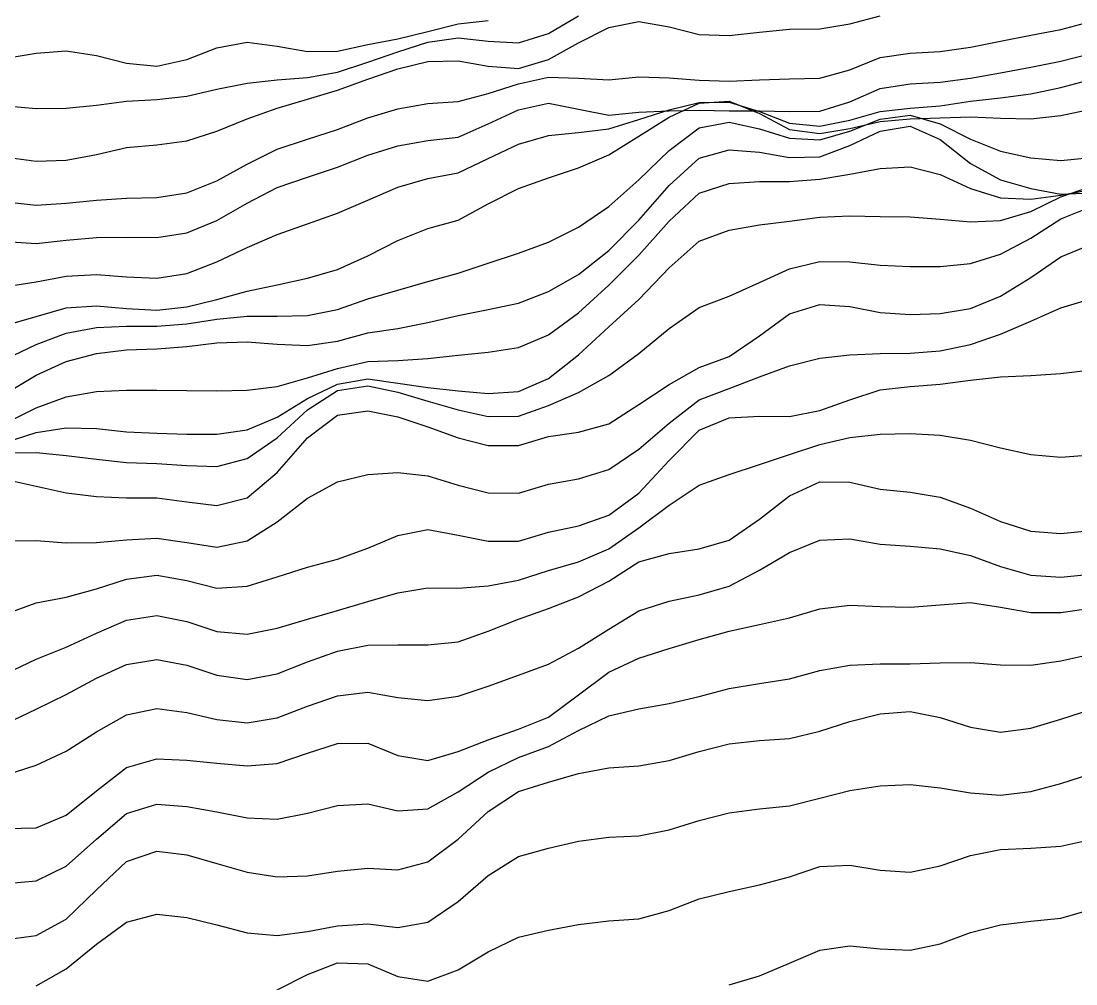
# Model space of a CAD drawing. Header units: metres. Extents: x 0 to 1200, y 54 to 769.
# Drawn here: x 82.3 to 222.7, y 379.5 to 507.7 of the extents above; entities that cross this region are included whole.
import ezdxf

# ---------------------------------------------------------------- set-up
doc = ezdxf.new("R2010")
doc.units = ezdxf.units.M

msp = doc.modelspace()

# ---------------------------------------------------------------- linework, layer by layer
for p, q in [((136.45493, 506.3555), (140.4683, 507.35724)), ((140.4683, 507.35724), (144.48169, 507.8217)), ((152.50845, 506.06528), (156.52184, 508.41483)), ((160.53522, 506.86325), (164.5486, 507.67325)), ((164.5486, 507.67325), (168.56198, 506.94812)), ((188.62889, 506.70584), (192.64227, 507.37875)), ((192.64227, 507.37875), (196.65565, 508.4479)), ((220.73595, 506.6013), (224.74933, 507.66763)), ((132.44154, 505.36478), (136.45493, 506.3555)), ((148.49507, 504.84274), (152.50845, 506.06528)), ((156.52184, 504.8217), (160.53522, 506.86325)), ((168.56198, 506.94812), (172.57536, 505.96213)), ((172.57536, 505.96213), (176.58875, 505.8121)), ((176.58875, 505.8121), (180.60213, 506.2686)), ((180.60213, 506.2686), (184.61551, 506.6758)), ((184.61551, 506.6758), (188.62889, 506.70584)), ((212.70918, 505.07806), (216.72256, 505.8792)), ((216.72256, 505.8792), (220.73595, 506.6013)), ((108.36125, 504.19025), (112.37463, 504.91364)), ((112.37463, 504.91364), (116.388016, 504.4096)), ((116.388016, 504.4096), (120.4014, 503.66766)), ((124.41478, 503.7124), (128.42816, 504.62518)), ((128.42816, 504.62518), (132.44154, 505.36478)), ((132.44154, 503.65094), (136.45493, 504.93713)), ((136.45493, 504.93713), (140.4683, 505.49304)), ((140.4683, 505.49304), (144.48169, 505.05884)), ((144.48169, 505.05884), (148.49507, 504.84274)), ((152.50845, 502.62875), (156.52184, 504.8217)), ((208.6958, 504.24222), (212.70918, 505.07806)), ((80.26758, 502.79587), (84.28096, 503.44662)), ((84.28096, 503.44662), (88.29434, 503.7731)), ((88.29434, 503.7731), (92.307724, 503.15118)), ((92.307724, 503.15118), (96.321106, 502.15042)), ((104.34787, 502.6126), (108.36125, 504.19025)), ((120.4014, 503.66766), (124.41478, 503.7124)), ((128.42816, 502.25992), (132.44154, 503.65094)), ((196.65565, 502.86264), (200.66904, 503.45157)), ((200.66904, 503.45157), (204.68242, 503.67975)), ((204.68242, 503.67975), (208.6958, 504.24222)), ((220.73595, 502.37308), (224.74933, 503.4065)), ((96.321106, 502.15042), (100.33449, 501.72107)), ((100.33449, 501.72107), (104.34787, 502.6126)), ((124.41478, 500.9273), (128.42816, 502.25992)), ((132.44154, 501.36603), (136.45493, 502.35333)), ((136.45493, 502.35333), (140.4683, 502.43497)), ((140.4683, 502.43497), (144.48169, 501.7115)), ((144.48169, 501.7115), (148.49507, 501.40085)), ((148.49507, 501.40085), (152.50845, 502.62875)), ((192.64227, 501.24658), (196.65565, 502.86264)), ((212.70918, 500.85373), (216.72256, 501.60416)), ((216.72256, 501.60416), (220.73595, 502.37308)), ((116.388016, 499.90744), (120.4014, 500.21844)), ((120.4014, 500.21844), (124.41478, 500.9273)), ((128.42816, 500.01498), (132.44154, 501.36603)), ((148.49507, 499.3577), (152.50845, 500.2766)), ((152.50845, 500.2766), (156.52184, 500.15115)), ((156.52184, 500.15115), (160.53522, 499.9173)), ((160.53522, 499.9173), (164.5486, 500.32538)), ((164.5486, 500.32538), (168.56198, 500.18002)), ((168.56198, 500.18002), (172.57536, 499.85876)), ((184.61551, 500.0376), (188.62889, 500.11365)), ((188.62889, 500.11365), (192.64227, 501.24658)), ((204.68242, 499.59494), (208.6958, 500.121)), ((208.6958, 500.121), (212.70918, 500.85373)), ((108.36125, 498.6515), (112.37463, 499.48398)), ((112.37463, 499.48398), (116.388016, 499.90744)), ((124.41478, 498.5286), (128.42816, 500.01498)), ((144.48169, 498.10236), (148.49507, 499.3577)), ((172.57536, 499.85876), (176.58875, 499.73447)), ((176.58875, 499.73447), (180.60213, 499.89386)), ((180.60213, 499.89386), (184.61551, 500.0376)), ((192.64227, 496.9925), (196.65565, 498.73636)), ((196.65565, 498.73636), (200.66904, 499.3696)), ((200.66904, 499.3696), (204.68242, 499.59494)), ((216.72256, 498.04013), (220.73595, 498.88293)), ((220.73595, 498.88293), (224.74933, 499.93262)), ((96.321106, 497.0883), (100.33449, 497.29065)), ((100.33449, 497.29065), (104.34787, 497.73135)), ((104.34787, 497.73135), (108.36125, 498.6515)), ((116.388016, 496.1289), (120.4014, 497.31592)), ((120.4014, 497.31592), (124.41478, 498.5286)), ((140.4683, 497.03204), (144.48169, 498.10236)), ((208.6958, 497.04602), (212.70918, 497.51266)), ((212.70918, 497.51266), (216.72256, 498.04013)), ((80.26758, 496.45624), (84.28096, 496.0782)), ((84.28096, 496.0782), (88.29434, 496.13638)), ((88.29434, 496.13638), (92.307724, 496.55182)), ((92.307724, 496.55182), (96.321106, 497.0883)), ((112.37463, 494.69324), (116.388016, 496.1289)), ((128.42816, 494.85434), (132.44154, 496.0645)), ((132.44154, 496.0645), (136.45493, 496.74664)), ((136.45493, 496.74664), (140.4683, 497.03204)), ((144.48169, 494.0594), (148.49507, 495.9174)), ((148.49507, 495.9174), (152.50845, 496.79678)), ((152.50845, 496.79678), (156.52184, 496.02417)), ((156.52184, 496.02417), (160.53522, 495.18143)), ((164.5486, 494.64548), (168.56198, 495.92755)), ((168.56198, 495.92755), (172.57536, 496.87418)), ((168.56198, 494.91788), (172.57536, 496.78214)), ((172.57536, 496.78214), (176.58875, 497.08676)), ((172.57536, 496.87418), (176.58875, 496.93732)), ((176.58875, 497.08676), (180.60213, 495.43988)), ((176.58875, 496.93732), (180.60213, 495.69632)), ((188.62889, 495.7445), (192.64227, 496.9925)), ((196.65565, 495.7), (200.66904, 496.12054)), ((200.66904, 496.12054), (204.68242, 496.4512)), ((204.68242, 496.4512), (208.6958, 497.04602)), ((220.73595, 495.17404), (224.74933, 496.02472)), ((108.36125, 493.06665), (112.37463, 494.69324)), ((124.41478, 493.31024), (128.42816, 494.85434)), ((160.53522, 495.18143), (164.5486, 495.58905)), ((160.53522, 493.3739), (164.5486, 494.64548)), ((164.5486, 495.58905), (168.56198, 495.80045)), ((164.5486, 492.40662), (168.56198, 494.91788)), ((168.56198, 495.80045), (172.57536, 495.84857)), ((172.57536, 495.84857), (176.58875, 495.79102)), ((176.58875, 495.79102), (180.60213, 495.7644)), ((180.60213, 495.7644), (184.61551, 495.68936)), ((180.60213, 495.69632), (184.61551, 494.12347)), ((180.60213, 495.43988), (184.61551, 493.31146)), ((184.61551, 495.68936), (188.62889, 495.7445)), ((188.62889, 493.74057), (192.64227, 494.5563)), ((192.64227, 494.5563), (196.65565, 495.7)), ((192.64227, 493.08395), (196.65565, 494.65903)), ((196.65565, 494.65903), (200.66904, 495.20114)), ((196.65565, 494.36667), (200.66904, 494.70386)), ((200.66904, 495.20114), (204.68242, 494.06302)), ((200.66904, 494.70386), (204.68242, 494.85092)), ((204.68242, 494.85092), (208.6958, 494.99115)), ((208.6958, 494.99115), (212.70918, 494.79395)), ((212.70918, 494.79395), (216.72256, 494.7127)), ((216.72256, 494.7127), (220.73595, 495.17404)), ((104.34787, 491.77957), (108.36125, 493.06665)), ((120.4014, 492.021), (124.41478, 493.31024)), ((140.4683, 492.27908), (144.48169, 494.0594)), ((156.52184, 492.89383), (160.53522, 493.3739)), ((168.56198, 490.50803), (172.57536, 493.52823)), ((172.57536, 493.52823), (176.58875, 494.27258)), ((176.58875, 494.27258), (180.60213, 493.4034)), ((180.60213, 493.4034), (184.61551, 492.12875)), ((184.61551, 494.12347), (188.62889, 493.74057)), ((184.61551, 493.31146), (188.62889, 492.7804)), ((188.62889, 492.7804), (192.64227, 493.4455)), ((188.62889, 491.91116), (192.64227, 493.08395)), ((192.64227, 493.4455), (196.65565, 494.36667)), ((192.64227, 491.14218), (196.65565, 493.09158)), ((196.65565, 493.09158), (200.66904, 493.74976)), ((200.66904, 493.74976), (204.68242, 491.95743)), ((204.68242, 494.06302), (208.6958, 491.98804)), ((100.33449, 491.24902), (104.34787, 491.77957)), ((116.388016, 490.65387), (120.4014, 492.021)), ((132.44154, 491.11798), (136.45493, 491.81522)), ((136.45493, 491.81522), (140.4683, 492.27908)), ((148.49507, 491.35138), (152.50845, 492.51755)), ((152.50845, 492.51755), (156.52184, 492.89383)), ((160.53522, 489.94025), (164.5486, 492.40662)), ((184.61551, 492.12875), (188.62889, 491.91116)), ((204.68242, 491.95743), (208.6958, 488.77887)), ((208.6958, 491.98804), (212.70918, 490.41568)), ((92.307724, 489.97662), (96.321106, 490.89612)), ((96.321106, 490.89612), (100.33449, 491.24902)), ((112.37463, 488.6762), (116.388016, 490.65387)), ((128.42816, 489.85898), (132.44154, 491.11798)), ((144.48169, 489.43008), (148.49507, 491.35138)), ((164.5486, 486.59717), (168.56198, 490.50803)), ((172.57536, 489.48877), (176.58875, 490.56958)), ((176.58875, 490.56958), (180.60213, 490.25854)), ((180.60213, 490.25854), (184.61551, 489.582)), ((188.62889, 489.63766), (192.64227, 491.14218)), ((212.70918, 490.41568), (216.72256, 489.54346)), ((80.26758, 489.6245), (84.28096, 489.09668)), ((84.28096, 489.09668), (88.29434, 489.223)), ((88.29434, 489.223), (92.307724, 489.97662)), ((124.41478, 488.25623), (128.42816, 489.85898)), ((140.4683, 487.5136), (144.48169, 489.43008)), ((156.52184, 488.1725), (160.53522, 489.94025)), ((168.56198, 485.82965), (172.57536, 489.48877)), ((184.61551, 489.582), (188.62889, 489.63766)), ((216.72256, 489.54346), (220.73595, 489.15964)), ((220.73595, 489.15964), (224.74933, 489.56378)), ((108.36125, 486.44534), (112.37463, 488.6762)), ((120.4014, 486.94705), (124.41478, 488.25623)), ((136.45493, 486.784), (140.4683, 487.5136)), ((152.50845, 486.85635), (156.52184, 488.1725)), ((192.64227, 487.3647), (196.65565, 488.10483)), ((196.65565, 488.10483), (200.66904, 488.3394)), ((200.66904, 488.3394), (204.68242, 487.2906)), ((208.6958, 488.77887), (212.70918, 486.59192)), ((104.34787, 484.8579), (108.36125, 486.44534)), ((116.388016, 485.56183), (120.4014, 486.94705)), ((132.44154, 485.62228), (136.45493, 486.784)), ((148.49507, 485.45117), (152.50845, 486.85635)), ((160.53522, 483.0403), (164.5486, 486.59717)), ((172.57536, 484.81317), (176.58875, 486.10962)), ((176.58875, 486.10962), (180.60213, 486.3905)), ((180.60213, 486.3905), (184.61551, 486.36905)), ((184.61551, 486.36905), (188.62889, 486.6711)), ((188.62889, 486.6711), (192.64227, 487.3647)), ((204.68242, 487.2906), (208.6958, 485.43674)), ((212.70918, 486.59192), (216.72256, 485.423)), ((100.33449, 484.24548), (104.34787, 484.8579)), ((112.37463, 483.49637), (116.388016, 485.56183)), ((128.42816, 483.9013), (132.44154, 485.62228)), ((144.48169, 483.40216), (148.49507, 485.45117)), ((164.5486, 481.2277), (168.56198, 485.82965)), ((168.56198, 481.10873), (172.57536, 484.81317)), ((208.6958, 485.43674), (212.70918, 484.2029)), ((216.72256, 485.423), (220.73595, 484.6843)), ((220.73595, 484.32874), (224.74933, 485.71912)), ((220.73595, 484.529), (224.74933, 485.2962)), ((220.73595, 484.6843), (224.74933, 484.8709)), ((80.26758, 483.67603), (84.28096, 483.2195)), ((84.28096, 483.2195), (88.29434, 483.47473)), ((88.29434, 483.47473), (92.307724, 483.90228)), ((92.307724, 483.90228), (96.321106, 484.17105)), ((96.321106, 484.17105), (100.33449, 484.24548)), ((108.36125, 481.16315), (112.37463, 483.49637)), ((124.41478, 482.14374), (128.42816, 483.9013)), ((140.4683, 481.22925), (144.48169, 483.40216)), ((212.70918, 484.2029), (216.72256, 484.0142)), ((216.72256, 484.0142), (220.73595, 484.529)), ((216.72256, 482.3943), (220.73595, 484.32874)), ((120.4014, 480.7428), (124.41478, 482.14374)), ((156.52184, 480.28885), (160.53522, 483.0403)), ((212.70918, 481.1762), (216.72256, 482.3943)), ((220.73595, 481.38297), (224.74933, 482.97922)), ((104.34787, 479.53186), (108.36125, 481.16315)), ((116.388016, 479.32272), (120.4014, 480.7428)), ((136.45493, 480.10013), (140.4683, 481.22925)), ((160.53522, 477.19), (164.5486, 481.2277)), ((164.5486, 476.5744), (168.56198, 481.10873)), ((176.58875, 479.86807), (180.60213, 480.6055)), ((180.60213, 480.6055), (184.61551, 481.09415)), ((184.61551, 481.09415), (188.62889, 481.61526)), ((188.62889, 481.61526), (192.64227, 481.77805)), ((192.64227, 481.77805), (196.65565, 481.6946)), ((196.65565, 481.6946), (200.66904, 481.64395)), ((200.66904, 481.64395), (204.68242, 481.36255)), ((204.68242, 481.36255), (208.6958, 481.00058)), ((208.6958, 481.00058), (212.70918, 481.1762)), ((216.72256, 478.8353), (220.73595, 481.38297)), ((100.33449, 478.91043), (104.34787, 479.53186)), ((112.37463, 477.6006), (116.388016, 479.32272)), ((132.44154, 478.5111), (136.45493, 480.10013)), ((152.50845, 478.31143), (156.52184, 480.28885)), ((172.57536, 478.4289), (176.58875, 479.86807)), ((80.26758, 478.36923), (84.28096, 478.12878)), ((84.28096, 478.12878), (88.29434, 478.54144)), ((88.29434, 478.54144), (92.307724, 478.8987)), ((92.307724, 478.8987), (96.321106, 478.9375)), ((96.321106, 478.9375), (100.33449, 478.91043)), ((108.36125, 475.65826), (112.37463, 477.6006)), ((128.42816, 476.48398), (132.44154, 478.5111)), ((148.49507, 476.81598), (152.50845, 478.31143)), ((168.56198, 474.86365), (172.57536, 478.4289)), ((212.70918, 476.67038), (216.72256, 478.8353)), ((220.73595, 476.31506), (224.74933, 477.958)), ((124.41478, 474.6708), (128.42816, 476.48398)), ((144.48169, 475.50797), (148.49507, 476.81598)), ((156.52184, 473.99545), (160.53522, 477.19)), ((160.53522, 472.5627), (164.5486, 476.5744)), ((208.6958, 475.45807), (212.70918, 476.67038)), ((216.72256, 473.58984), (220.73595, 476.31506)), ((104.34787, 474.1198), (108.36125, 475.65826)), ((140.4683, 474.17334), (144.48169, 475.50797)), ((164.5486, 470.67285), (168.56198, 474.86365)), ((184.61551, 474.74084), (188.62889, 475.69962)), ((188.62889, 475.69962), (192.64227, 475.6527)), ((192.64227, 475.6527), (196.65565, 475.21075)), ((196.65565, 475.21075), (200.66904, 475.03314)), ((200.66904, 475.03314), (204.68242, 475.06982)), ((204.68242, 475.06982), (208.6958, 475.45807)), ((84.28096, 472.98672), (88.29434, 473.77933)), ((88.29434, 473.77933), (92.307724, 473.99408)), ((92.307724, 473.99408), (96.321106, 473.6703)), ((96.321106, 473.6703), (100.33449, 473.48547)), ((100.33449, 473.48547), (104.34787, 474.1198)), ((116.388016, 472.6286), (120.4014, 473.5043)), ((120.4014, 473.5043), (124.41478, 474.6708)), ((136.45493, 473.0683), (140.4683, 474.17334)), ((152.50845, 471.70114), (156.52184, 473.99545)), ((180.60213, 472.93555), (184.61551, 474.74084)), ((212.70918, 471.07715), (216.72256, 473.58984)), ((80.26758, 472.3909), (84.28096, 472.98672)), ((112.37463, 471.75348), (116.388016, 472.6286)), ((132.44154, 471.90598), (136.45493, 473.0683)), ((156.52184, 468.86084), (160.53522, 472.5627)), ((176.58875, 471.08087), (180.60213, 472.93555)), ((104.34787, 469.66528), (108.36125, 470.66733)), ((108.36125, 470.66733), (112.37463, 471.75348)), ((124.41478, 469.30096), (128.42816, 470.7272)), ((128.42816, 470.7272), (132.44154, 471.90598)), ((148.49507, 470.1551), (152.50845, 471.70114)), ((160.53522, 467.02194), (164.5486, 470.67285)), ((172.57536, 469.59827), (176.58875, 471.08087)), ((208.6958, 469.45593), (212.70918, 471.07715)), ((220.73595, 469.55734), (224.74933, 470.74875)), ((84.28096, 468.4037), (88.29434, 469.5265)), ((88.29434, 469.5265), (92.307724, 469.8204)), ((92.307724, 469.8204), (96.321106, 469.43976)), ((96.321106, 469.43976), (100.33449, 469.22034)), ((100.33449, 469.22034), (104.34787, 469.66528)), ((120.4014, 468.53653), (124.41478, 469.30096)), ((140.4683, 468.54218), (144.48169, 469.30646)), ((144.48169, 469.30646), (148.49507, 470.1551)), ((168.56198, 466.7765), (172.57536, 469.59827)), ((184.61551, 468.7268), (188.62889, 470.0088)), ((188.62889, 470.0088), (192.64227, 469.72998)), ((192.64227, 469.72998), (196.65565, 468.94446)), ((204.68242, 468.79175), (208.6958, 469.45593)), ((216.72256, 467.7659), (220.73595, 469.55734)), ((80.26758, 467.23294), (84.28096, 468.4037)), ((104.34787, 467.43054), (108.36125, 468.0513)), ((108.36125, 468.0513), (112.37463, 468.4261)), ((112.37463, 468.4261), (116.388016, 468.42566)), ((116.388016, 468.42566), (120.4014, 468.53653)), ((136.45493, 467.58722), (140.4683, 468.54218)), ((152.50845, 465.96356), (156.52184, 468.86084)), ((180.60213, 465.8328), (184.61551, 468.7268)), ((196.65565, 468.94446), (200.66904, 468.6438)), ((200.66904, 468.6438), (204.68242, 468.79175)), ((212.70918, 466.041), (216.72256, 467.7659)), ((88.29434, 466.1785), (92.307724, 466.9411)), ((92.307724, 466.9411), (96.321106, 467.10532)), ((96.321106, 467.10532), (100.33449, 467.101)), ((100.33449, 467.101), (104.34787, 467.43054)), ((128.42816, 466.22214), (132.44154, 466.80432)), ((132.44154, 466.80432), (136.45493, 467.58722)), ((156.52184, 463.27542), (160.53522, 467.02194)), ((164.5486, 463.48465), (168.56198, 466.7765)), ((84.28096, 464.66077), (88.29434, 466.1785)), ((108.36125, 464.89813), (112.37463, 465.029)), ((112.37463, 465.029), (116.388016, 464.70776)), ((120.4014, 464.52185), (124.41478, 465.08844)), ((124.41478, 465.08844), (128.42816, 466.22214)), ((148.49507, 464.2729), (152.50845, 465.96356)), ((176.58875, 463.0631), (180.60213, 465.8328)), ((208.6958, 464.6763), (212.70918, 466.041)), ((80.26758, 462.75534), (84.28096, 464.66077)), ((92.307724, 463.46637), (96.321106, 463.96017)), ((96.321106, 463.96017), (100.33449, 464.08408)), ((100.33449, 464.08408), (104.34787, 464.3871)), ((104.34787, 464.3871), (108.36125, 464.89813)), ((116.388016, 464.70776), (120.4014, 464.52185)), ((140.4683, 463.2617), (144.48169, 463.62662)), ((144.48169, 463.62662), (148.49507, 464.2729)), ((200.66904, 463.48822), (204.68242, 463.82288)), ((204.68242, 463.82288), (208.6958, 464.6763)), ((84.28096, 460.58548), (88.29434, 462.39294)), ((88.29434, 462.39294), (92.307724, 463.46637)), ((124.41478, 461.46185), (128.42816, 462.39886)), ((128.42816, 462.39886), (132.44154, 462.53156)), ((132.44154, 462.53156), (136.45493, 462.79236)), ((136.45493, 462.79236), (140.4683, 463.2617)), ((152.50845, 460.14774), (156.52184, 463.27542)), ((160.53522, 460.5136), (164.5486, 463.48465)), ((172.57536, 461.57895), (176.58875, 463.0631)), ((184.61551, 461.83246), (188.62889, 462.82257)), ((188.62889, 462.82257), (192.64227, 463.28403)), ((192.64227, 463.28403), (196.65565, 463.44693)), ((196.65565, 463.44693), (200.66904, 463.48822)), ((120.4014, 460.20203), (124.41478, 461.46185)), ((168.56198, 459.33734), (172.57536, 461.57895)), ((180.60213, 460.36707), (184.61551, 461.83246)), ((216.72256, 460.538), (220.73595, 460.7917)), ((220.73595, 460.7917), (224.74933, 461.2792)), ((80.26758, 458.1771), (84.28096, 460.58548)), ((116.388016, 459.0798), (120.4014, 460.20203)), ((120.4014, 457.45258), (124.41478, 459.37927)), ((124.41478, 459.37927), (128.42816, 460.06857)), ((128.42816, 460.06857), (132.44154, 459.5322)), ((132.44154, 459.5322), (136.45493, 458.9228)), ((148.49507, 458.41177), (152.50845, 460.14774)), ((156.52184, 458.26453), (160.53522, 460.5136)), ((164.5486, 456.67297), (168.56198, 459.33734)), ((176.58875, 458.81473), (180.60213, 460.36707)), ((200.66904, 459.0466), (204.68242, 459.36923)), ((204.68242, 459.36923), (208.6958, 459.92972)), ((208.6958, 459.92972), (212.70918, 460.34238)), ((212.70918, 460.34238), (216.72256, 460.538)), ((88.29434, 457.6855), (92.307724, 458.39597)), ((92.307724, 458.39597), (96.321106, 458.56982)), ((96.321106, 458.56982), (100.33449, 458.58038)), ((100.33449, 458.58038), (104.34787, 458.52948)), ((104.34787, 458.52948), (108.36125, 458.48563)), ((108.36125, 458.48563), (112.37463, 458.56097)), ((112.37463, 458.56097), (116.388016, 459.0798)), ((120.4014, 455.98053), (124.41478, 458.5497)), ((124.41478, 458.5497), (128.42816, 459.14417)), ((128.42816, 459.14417), (132.44154, 458.315)), ((132.44154, 458.315), (136.45493, 457.1288)), ((136.45493, 458.9228), (140.4683, 458.50397)), ((140.4683, 458.50397), (144.48169, 458.14258)), ((144.48169, 458.14258), (148.49507, 458.41177)), ((152.50845, 456.5472), (156.52184, 458.26453)), ((172.57536, 457.27597), (176.58875, 458.81473)), ((192.64227, 457.29663), (196.65565, 458.60275)), ((196.65565, 458.60275), (200.66904, 459.0466)), ((84.28096, 456.24164), (88.29434, 457.6855)), ((116.388016, 454.97818), (120.4014, 457.45258)), ((136.45493, 457.1288), (140.4683, 455.94864)), ((148.49507, 455.11832), (152.50845, 456.5472)), ((160.53522, 454.0998), (164.5486, 456.67297)), ((168.56198, 454.1926), (172.57536, 457.27597)), ((188.62889, 455.88516), (192.64227, 457.29663)), ((80.26758, 454.21506), (84.28096, 456.24164)), ((116.388016, 452.22806), (120.4014, 455.98053)), ((120.4014, 452.21054), (124.41478, 455.241)), ((124.41478, 455.241), (128.42816, 455.84717)), ((128.42816, 455.84717), (132.44154, 455.02197)), ((140.4683, 455.94864), (144.48169, 455.07315)), ((144.48169, 455.07315), (148.49507, 455.11832)), ((176.58875, 454.87848), (180.60213, 455.12384)), ((180.60213, 455.12384), (184.61551, 455.0937)), ((184.61551, 455.0937), (188.62889, 455.88516)), ((112.37463, 453.30496), (116.388016, 454.97818)), ((132.44154, 455.02197), (136.45493, 453.6887)), ((156.52184, 452.9851), (160.53522, 454.0998)), ((164.5486, 450.72833), (168.56198, 454.1926)), ((172.57536, 453.26666), (176.58875, 454.87848)), ((80.26758, 451.66028), (84.28096, 452.95627)), ((84.28096, 452.95627), (88.29434, 453.56342)), ((88.29434, 453.56342), (92.307724, 453.468)), ((92.307724, 453.468), (96.321106, 453.03427)), ((96.321106, 453.03427), (100.33449, 452.8439)), ((100.33449, 452.8439), (104.34787, 452.71185)), ((104.34787, 452.71185), (108.36125, 452.69934)), ((108.36125, 452.69934), (112.37463, 453.30496)), ((136.45493, 453.6887), (140.4683, 452.2242)), ((148.49507, 451.21317), (152.50845, 452.3989)), ((152.50845, 452.3989), (156.52184, 452.9851)), ((168.56198, 449.22433), (172.57536, 453.26666)), ((192.64227, 452.26526), (196.65565, 452.70383)), ((196.65565, 452.70383), (200.66904, 452.8137)), ((200.66904, 452.8137), (204.68242, 452.56503)), ((204.68242, 452.56503), (208.6958, 451.9099)), ((112.37463, 449.4589), (116.388016, 452.22806)), ((116.388016, 447.61356), (120.4014, 452.21054)), ((140.4683, 452.2242), (144.48169, 451.20615)), ((144.48169, 451.20615), (148.49507, 451.21317)), ((184.61551, 450.02963), (188.62889, 451.36447)), ((188.62889, 451.36447), (192.64227, 452.26526)), ((208.6958, 451.9099), (212.70918, 450.91058)), ((212.70918, 450.91058), (216.72256, 450.01608)), ((80.26758, 450.25113), (84.28096, 450.26135)), ((84.28096, 450.26135), (88.29434, 449.87335)), ((88.29434, 449.87335), (92.307724, 449.38452)), ((160.53522, 448.00226), (164.5486, 450.72833)), ((180.60213, 448.68384), (184.61551, 450.02963)), ((216.72256, 450.01608), (220.73595, 449.66068)), ((220.73595, 449.66068), (224.74933, 449.94992)), ((92.307724, 449.38452), (96.321106, 448.9676)), ((96.321106, 448.9676), (100.33449, 448.83322)), ((100.33449, 448.83322), (104.34787, 448.54434)), ((104.34787, 448.54434), (108.36125, 448.41922)), ((108.36125, 448.41922), (112.37463, 449.4589)), ((164.5486, 444.84195), (168.56198, 449.22433)), ((176.58875, 447.34967), (180.60213, 448.68384)), ((112.37463, 444.2522), (116.388016, 447.61356)), ((124.41478, 446.37402), (128.42816, 447.3505)), ((128.42816, 447.3505), (132.44154, 447.62775)), ((132.44154, 447.62775), (136.45493, 447.17706)), ((136.45493, 447.17706), (140.4683, 445.9165)), ((152.50845, 446.04578), (156.52184, 446.75906)), ((156.52184, 446.75906), (160.53522, 448.00226)), ((172.57536, 445.91376), (176.58875, 447.34967)), ((80.26758, 446.6605), (84.28096, 445.80466)), ((84.28096, 445.80466), (88.29434, 444.89963)), ((120.4014, 444.1941), (124.41478, 446.37402)), ((140.4683, 445.9165), (144.48169, 444.8951)), ((148.49507, 444.84592), (152.50845, 446.04578)), ((168.56198, 443.2854), (172.57536, 445.91376)), ((184.61551, 444.4973), (188.62889, 446.37305)), ((188.62889, 446.37305), (192.64227, 446.33487)), ((192.64227, 446.33487), (196.65565, 445.40005)), ((196.65565, 445.40005), (200.66904, 445.00192)), ((88.29434, 444.89963), (92.307724, 444.41315)), ((92.307724, 444.41315), (96.321106, 444.25748)), ((96.321106, 444.25748), (100.33449, 444.25055)), ((100.33449, 444.25055), (104.34787, 443.71222)), ((108.36125, 443.20798), (112.37463, 444.2522)), ((116.388016, 441.04333), (120.4014, 444.1941)), ((144.48169, 444.8951), (148.49507, 444.84592)), ((160.53522, 441.9254), (164.5486, 444.84195)), ((180.60213, 441.3858), (184.61551, 444.4973)), ((200.66904, 445.00192), (204.68242, 444.3422)), ((204.68242, 444.3422), (208.6958, 442.87674)), ((104.34787, 443.71222), (108.36125, 443.20798)), ((164.5486, 440.22446), (168.56198, 443.2854)), ((208.6958, 442.87674), (212.70918, 441.0788)), ((156.52184, 440.525), (160.53522, 441.9254)), ((176.58875, 438.60825), (180.60213, 441.3858)), ((212.70918, 441.0788), (216.72256, 439.81485)), ((112.37463, 438.50363), (116.388016, 441.04333)), ((132.44154, 439.21637), (136.45493, 440.01108)), ((136.45493, 440.01108), (140.4683, 439.25854)), ((148.49507, 438.45624), (152.50845, 439.66858)), ((152.50845, 439.66858), (156.52184, 440.525)), ((160.53522, 437.43817), (164.5486, 440.22446)), ((216.72256, 439.81485), (220.73595, 439.49094)), ((220.73595, 439.49094), (224.74933, 439.86874)), ((80.26758, 438.50073), (84.28096, 438.56686)), ((84.28096, 438.56686), (88.29434, 438.22852)), ((88.29434, 438.22852), (92.307724, 438.27628)), ((92.307724, 438.27628), (96.321106, 438.66568)), ((96.321106, 438.66568), (100.33449, 438.86295)), ((100.33449, 438.86295), (104.34787, 438.2947)), ((104.34787, 438.2947), (108.36125, 437.68054)), ((108.36125, 437.68054), (112.37463, 438.50363)), ((128.42816, 437.52676), (132.44154, 439.21637)), ((140.4683, 439.25854), (144.48169, 438.45734)), ((144.48169, 438.45734), (148.49507, 438.45624)), ((172.57536, 437.44193), (176.58875, 438.60825)), ((184.61551, 436.95413), (188.62889, 438.61536)), ((188.62889, 438.61536), (192.64227, 438.76465)), ((192.64227, 438.76465), (196.65565, 438.09033)), ((124.41478, 436.09302), (128.42816, 437.52676)), ((156.52184, 435.73288), (160.53522, 437.43817)), ((168.56198, 436.84644), (172.57536, 437.44193)), ((180.60213, 434.6132), (184.61551, 436.95413)), ((196.65565, 438.09033), (200.66904, 437.79346)), ((200.66904, 437.79346), (204.68242, 437.45862)), ((204.68242, 437.45862), (208.6958, 436.5507)), ((120.4014, 434.99005), (124.41478, 436.09302)), ((152.50845, 434.58047), (156.52184, 435.73288)), ((160.53522, 433.14764), (164.5486, 435.7008)), ((164.5486, 435.7008), (168.56198, 436.84644)), ((208.6958, 436.5507), (212.70918, 435.0832)), ((116.388016, 433.7329), (120.4014, 434.99005)), ((148.49507, 433.26428), (152.50845, 434.58047)), ((176.58875, 432.479), (180.60213, 434.6132)), ((212.70918, 435.0832), (216.72256, 433.9298)), ((220.73595, 433.66364), (224.74933, 434.07617)), ((92.307724, 432.10773), (96.321106, 433.408)), ((96.321106, 433.408), (100.33449, 433.92935)), ((100.33449, 433.92935), (104.34787, 433.2257)), ((104.34787, 433.2257), (108.36125, 432.2319)), ((112.37463, 432.46048), (116.388016, 433.7329)), ((144.48169, 432.5132), (148.49507, 433.26428)), ((156.52184, 431.05493), (160.53522, 433.14764)), ((216.72256, 433.9298), (220.73595, 433.66364)), ((88.29434, 431.02872), (92.307724, 432.10773)), ((108.36125, 432.2319), (112.37463, 432.46048)), ((128.42816, 430.4405), (132.44154, 431.5925)), ((132.44154, 431.5925), (136.45493, 432.26303)), ((136.45493, 432.26303), (140.4683, 432.21274)), ((140.4683, 432.21274), (144.48169, 432.5132)), ((168.56198, 430.4739), (172.57536, 431.31702)), ((172.57536, 431.31702), (176.58875, 432.479)), ((80.26758, 428.78564), (84.28096, 430.26904)), ((84.28096, 430.26904), (88.29434, 431.02872)), ((124.41478, 429.24188), (128.42816, 430.4405)), ((152.50845, 429.511), (156.52184, 431.05493)), ((164.5486, 429.19547), (168.56198, 430.4739)), ((188.62889, 429.4726), (192.64227, 429.95673)), ((192.64227, 429.95673), (196.65565, 429.77942)), ((200.66904, 429.67844), (204.68242, 430.0119)), ((204.68242, 430.0119), (208.6958, 430.29852)), ((208.6958, 430.29852), (212.70918, 429.68466)), ((96.321106, 427.9368), (100.33449, 428.58163)), ((100.33449, 428.58163), (104.34787, 427.77832)), ((120.4014, 428.09393), (124.41478, 429.24188)), ((148.49507, 428.07254), (152.50845, 429.511)), ((160.53522, 426.76407), (164.5486, 429.19547)), ((184.61551, 428.25537), (188.62889, 429.4726)), ((196.65565, 429.77942), (200.66904, 429.67844)), ((212.70918, 429.68466), (216.72256, 428.97244)), ((216.72256, 428.97244), (220.73595, 428.98914)), ((220.73595, 428.98914), (224.74933, 429.53735)), ((92.307724, 426.19873), (96.321106, 427.9368)), ((104.34787, 427.77832), (108.36125, 426.4604)), ((116.388016, 426.89984), (120.4014, 428.09393)), ((144.48169, 426.488), (148.49507, 428.07254)), ((176.58875, 426.48157), (180.60213, 427.39096)), ((180.60213, 427.39096), (184.61551, 428.25537)), ((88.29434, 424.35623), (92.307724, 426.19873)), ((108.36125, 426.4604), (112.37463, 426.09814)), ((112.37463, 426.09814), (116.388016, 426.89984)), ((140.4683, 425.0646), (144.48169, 426.488)), ((156.52184, 424.22235), (160.53522, 426.76407)), ((172.57536, 425.3626), (176.58875, 426.48157)), ((84.28096, 422.7745), (88.29434, 424.35623)), ((124.41478, 423.8289), (128.42816, 424.59906)), ((128.42816, 424.59906), (132.44154, 424.64755)), ((132.44154, 424.64755), (136.45493, 424.6522)), ((136.45493, 424.6522), (140.4683, 425.0646)), ((152.50845, 422.11026), (156.52184, 424.22235)), ((168.56198, 424.1853), (172.57536, 425.3626)), ((120.4014, 422.40176), (124.41478, 423.8289)), ((160.53522, 421.013), (164.5486, 422.8973)), ((164.5486, 422.8973), (168.56198, 424.1853)), ((220.73595, 422.5496), (224.74933, 423.41806)), ((80.26758, 420.8412), (84.28096, 422.7745)), ((92.307724, 420.2185), (96.321106, 422.05252)), ((96.321106, 422.05252), (100.33449, 422.7053)), ((100.33449, 422.7053), (104.34787, 421.9433)), ((104.34787, 421.9433), (108.36125, 420.62543)), ((116.388016, 420.8067), (120.4014, 422.40176)), ((148.49507, 420.61038), (152.50845, 422.11026)), ((188.62889, 421.22665), (192.64227, 421.93823)), ((192.64227, 421.93823), (196.65565, 422.12543)), ((196.65565, 422.12543), (200.66904, 422.1526)), ((200.66904, 422.1526), (204.68242, 422.2578)), ((204.68242, 422.2578), (208.6958, 422.31104)), ((208.6958, 422.31104), (212.70918, 421.98978)), ((212.70918, 421.98978), (216.72256, 421.94012)), ((216.72256, 421.94012), (220.73595, 422.5496)), ((88.29434, 418.0458), (92.307724, 420.2185)), ((108.36125, 420.62543), (112.37463, 420.04846)), ((112.37463, 420.04846), (116.388016, 420.8067)), ((144.48169, 419.16144), (148.49507, 420.61038)), ((156.52184, 417.98938), (160.53522, 421.013)), ((180.60213, 419.53607), (184.61551, 420.1334)), ((184.61551, 420.1334), (188.62889, 421.22665)), ((140.4683, 417.80643), (144.48169, 419.16144)), ((172.57536, 417.79538), (176.58875, 418.8439)), ((176.58875, 418.8439), (180.60213, 419.53607)), ((84.28096, 416.09476), (88.29434, 418.0458)), ((120.4014, 416.47525), (124.41478, 417.87534)), ((124.41478, 417.87534), (128.42816, 418.34015)), ((128.42816, 418.34015), (132.44154, 417.65723)), ((132.44154, 417.65723), (136.45493, 417.25864)), ((136.45493, 417.25864), (140.4683, 417.80643)), ((152.50845, 415.0498), (156.52184, 417.98938)), ((168.56198, 416.84744), (172.57536, 417.79538)), ((80.26758, 414.172), (84.28096, 416.09476)), ((96.321106, 415.3607), (100.33449, 416.19385)), ((100.33449, 416.19385), (104.34787, 415.66055)), ((116.388016, 414.92538), (120.4014, 416.47525)), ((160.53522, 415.21835), (164.5486, 416.12888)), ((164.5486, 416.12888), (168.56198, 416.84744)), ((196.65565, 415.48212), (200.66904, 415.7885)), ((200.66904, 415.7885), (204.68242, 415.00113)), ((220.73595, 414.7859), (224.74933, 416.03253)), ((92.307724, 413.0692), (96.321106, 415.3607)), ((104.34787, 415.66055), (108.36125, 414.72552)), ((108.36125, 414.72552), (112.37463, 414.26804)), ((112.37463, 414.26804), (116.388016, 414.92538)), ((148.49507, 413.42264), (152.50845, 415.0498)), ((156.52184, 413.27695), (160.53522, 415.21835)), ((188.62889, 413.17935), (192.64227, 414.4662)), ((192.64227, 414.4662), (196.65565, 415.48212)), ((204.68242, 415.00113), (208.6958, 413.70096)), ((216.72256, 413.55377), (220.73595, 414.7859)), ((88.29434, 410.51047), (92.307724, 413.0692)), ((144.48169, 412.03214), (148.49507, 413.42264)), ((152.50845, 411.11926), (156.52184, 413.27695)), ((184.61551, 412.19116), (188.62889, 413.17935)), ((208.6958, 413.70096), (212.70918, 413.04544)), ((212.70918, 413.04544), (216.72256, 413.55377)), ((124.41478, 411.5298), (128.42816, 411.57315)), ((128.42816, 411.57315), (132.44154, 409.93704)), ((140.4683, 410.47296), (144.48169, 412.03214)), ((176.58875, 411.48724), (180.60213, 411.9099)), ((180.60213, 411.9099), (184.61551, 412.19116)), ((84.28096, 408.64062), (88.29434, 410.51047)), ((116.388016, 408.8739), (120.4014, 410.224)), ((120.4014, 410.224), (124.41478, 411.5298)), ((136.45493, 409.26544), (140.4683, 410.47296)), ((148.49507, 409.662), (152.50845, 411.11926)), ((168.56198, 409.25986), (172.57536, 410.4378)), ((172.57536, 410.4378), (176.58875, 411.48724)), ((96.321106, 408.30646), (100.33449, 409.4604)), ((100.33449, 409.4604), (104.34787, 409.28433)), ((104.34787, 409.28433), (108.36125, 408.91547)), ((108.36125, 408.91547), (112.37463, 408.53293)), ((112.37463, 408.53293), (116.388016, 408.8739)), ((132.44154, 409.93704), (136.45493, 409.26544)), ((144.48169, 407.68845), (148.49507, 409.662)), ((164.5486, 408.53864), (168.56198, 409.25986)), ((80.26758, 407.36044), (84.28096, 408.64062)), ((92.307724, 405.20474), (96.321106, 408.30646)), ((140.4683, 405.09085), (144.48169, 407.68845)), ((152.50845, 406.38992), (156.52184, 407.5112)), ((156.52184, 407.5112), (160.53522, 408.26724)), ((160.53522, 408.26724), (164.5486, 408.53864)), ((220.73595, 406.21326), (224.74933, 407.46674)), ((148.49507, 405.15012), (152.50845, 406.38992)), ((196.65565, 405.88864), (200.66904, 406.05743)), ((200.66904, 406.05743), (204.68242, 405.62903)), ((216.72256, 405.15265), (220.73595, 406.21326)), ((88.29434, 401.9767), (92.307724, 405.20474)), ((136.45493, 402.82294), (140.4683, 405.09085)), ((144.48169, 402.46722), (148.49507, 405.15012)), ((188.62889, 404.26456), (192.64227, 405.2729)), ((192.64227, 405.2729), (196.65565, 405.88864)), ((204.68242, 405.62903), (208.6958, 404.9451)), ((208.6958, 404.9451), (212.70918, 404.6554)), ((212.70918, 404.6554), (216.72256, 405.15265)), ((96.321106, 402.19348), (100.33449, 403.4641)), ((100.33449, 403.4641), (104.34787, 403.14203)), ((120.4014, 402.2565), (124.41478, 403.26688)), ((124.41478, 403.26688), (128.42816, 403.47055)), ((128.42816, 403.47055), (132.44154, 402.53452)), ((180.60213, 402.8039), (184.61551, 403.2318)), ((184.61551, 403.2318), (188.62889, 404.26456)), ((84.28096, 400.2842), (88.29434, 401.9767)), ((92.307724, 398.76648), (96.321106, 402.19348)), ((104.34787, 403.14203), (108.36125, 402.42233)), ((108.36125, 402.42233), (112.37463, 401.60248)), ((116.388016, 401.43958), (120.4014, 402.2565)), ((132.44154, 402.53452), (136.45493, 402.82294)), ((140.4683, 398.7961), (144.48169, 402.46722)), ((172.57536, 401.29047), (176.58875, 402.30408)), ((176.58875, 402.30408), (180.60213, 402.8039)), ((112.37463, 401.60248), (116.388016, 401.43958)), ((168.56198, 400.03677), (172.57536, 401.29047)), ((80.26758, 400.1868), (84.28096, 400.2842)), ((156.52184, 398.5002), (160.53522, 399.05817)), ((160.53522, 399.05817), (164.5486, 399.24396)), ((164.5486, 399.24396), (168.56198, 400.03677)), ((88.29434, 395.18628), (92.307724, 398.76648)), ((136.45493, 395.7712), (140.4683, 398.7961)), ((148.49507, 396.4732), (152.50845, 397.58542)), ((152.50845, 397.58542), (156.52184, 398.5002)), ((212.70918, 397.39957), (216.72256, 397.59546)), ((216.72256, 397.59546), (220.73595, 397.83246)), ((220.73595, 397.83246), (224.74933, 398.7432)), ((96.321106, 395.79346), (100.33449, 397.19797)), ((100.33449, 397.19797), (104.34787, 396.68365)), ((104.34787, 396.68365), (108.36125, 395.56232)), ((144.48169, 393.93558), (148.49507, 396.4732)), ((204.68242, 395.22147), (208.6958, 396.61823)), ((208.6958, 396.61823), (212.70918, 397.39957)), ((84.28096, 393.21637), (88.29434, 395.18628)), ((92.307724, 392.01834), (96.321106, 395.79346)), ((108.36125, 395.56232), (112.37463, 394.37283)), ((124.41478, 394.5068), (128.42816, 394.89902)), ((128.42816, 394.89902), (132.44154, 394.69675)), ((132.44154, 394.69675), (136.45493, 395.7712)), ((184.61551, 393.7769), (188.62889, 395.12347)), ((188.62889, 395.12347), (192.64227, 395.32288)), ((192.64227, 395.32288), (196.65565, 394.66907)), ((200.66904, 394.39838), (204.68242, 395.22147)), ((112.37463, 394.37283), (116.388016, 393.74518)), ((116.388016, 393.74518), (120.4014, 393.8958)), ((120.4014, 393.8958), (124.41478, 394.5068)), ((140.4683, 390.4851), (144.48169, 393.93558)), ((180.60213, 392.7055), (184.61551, 393.7769)), ((196.65565, 394.66907), (200.66904, 394.39838)), ((80.26758, 392.89935), (84.28096, 393.21637)), ((88.29434, 388.1401), (92.307724, 392.01834)), ((176.58875, 391.8035), (180.60213, 392.7055)), ((168.56198, 389.3037), (172.57536, 390.8213)), ((172.57536, 390.8213), (176.58875, 391.8035)), ((136.45493, 387.74213), (140.4683, 390.4851)), ((164.5486, 388.17648), (168.56198, 389.3037)), ((220.73595, 388.27954), (224.74933, 389.40256)), ((84.28096, 385.9757), (88.29434, 388.1401)), ((92.307724, 384.8), (96.321106, 387.7494)), ((96.321106, 387.7494), (100.33449, 388.8169)), ((100.33449, 388.8169), (104.34787, 388.35458)), ((104.34787, 388.35458), (108.36125, 387.35632)), ((132.44154, 387.0059), (136.45493, 387.74213)), ((156.52184, 387.43146), (160.53522, 387.90234)), ((160.53522, 387.90234), (164.5486, 388.17648)), ((212.70918, 387.38858), (216.72256, 387.84598)), ((216.72256, 387.84598), (220.73595, 388.27954)), ((108.36125, 387.35632), (112.37463, 386.32068)), ((112.37463, 386.32068), (116.388016, 385.9561)), ((116.388016, 385.9561), (120.4014, 386.47116)), ((120.4014, 386.47116), (124.41478, 387.2527)), ((124.41478, 387.2527), (128.42816, 387.50397)), ((128.42816, 387.50397), (132.44154, 387.0059)), ((148.49507, 385.7099), (152.50845, 386.66794)), ((152.50845, 386.66794), (156.52184, 387.43146)), ((204.68242, 384.84946), (208.6958, 386.36572)), ((208.6958, 386.36572), (212.70918, 387.38858)), ((80.26758, 385.40692), (84.28096, 385.9757)), ((144.48169, 383.78275), (148.49507, 385.7099)), ((88.29434, 381.5091), (92.307724, 384.8)), ((140.4683, 381.39), (144.48169, 383.78275)), ((184.61551, 382.25986), (188.62889, 384.01138)), ((188.62889, 384.01138), (192.64227, 384.55618)), ((192.64227, 384.55618), (196.65565, 384.1786)), ((196.65565, 384.1786), (200.66904, 383.99338)), ((200.66904, 383.99338), (204.68242, 384.84946)), ((120.4014, 380.7525), (124.41478, 382.31857)), ((124.41478, 382.31857), (128.42816, 382.16455)), ((128.42816, 382.16455), (132.44154, 380.5133)), ((180.60213, 380.5906), (184.61551, 382.25986)), ((84.28096, 379.23016), (88.29434, 381.5091)), ((116.388016, 378.70438), (120.4014, 380.7525)), ((136.45493, 379.87952), (140.4683, 381.39)), ((132.44154, 380.5133), (136.45493, 379.87952)), ((176.58875, 379.3715), (180.60213, 380.5906))]:
    msp.add_line(p, q)

doc.saveas('drawing.dxf')
